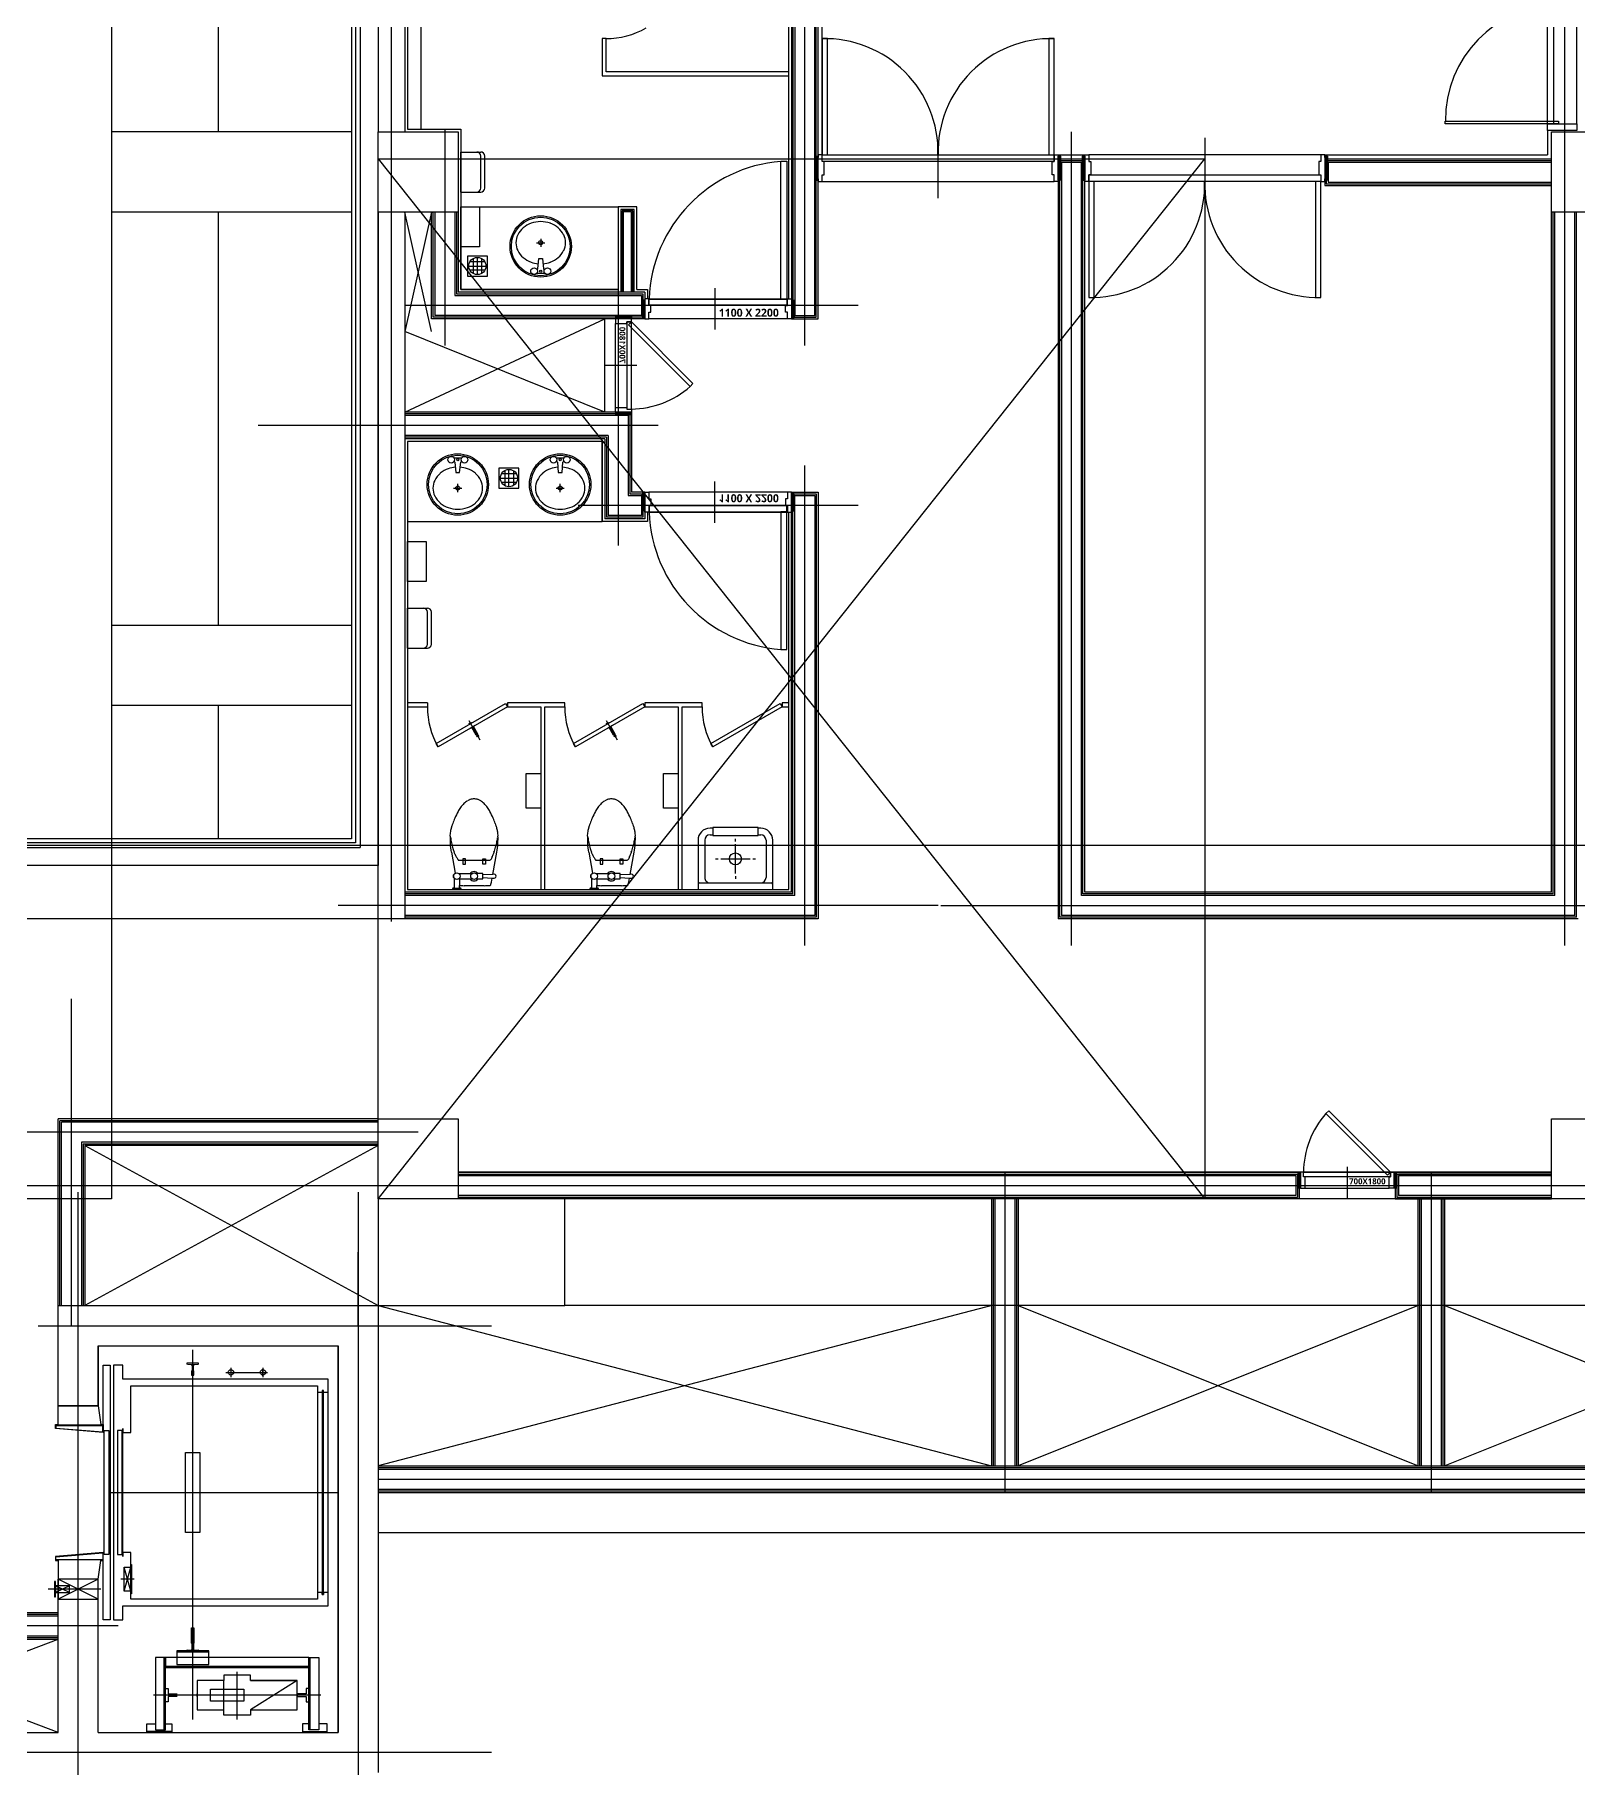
# Model space of a CAD drawing. Header units: millimetres. Extents: x 0 to 356400, y 0 to 68257.
# Drawn here: x 20421 to 20884, y 6523 to 7043 of the extents above; entities that cross this region are included whole.
import ezdxf
from ezdxf.enums import TextEntityAlignment as Align

# ---------------------------------------------------------------- set-up
doc = ezdxf.new("R2010")
doc.units = ezdxf.units.MM
doc.header["$LTSCALE"] = 75
doc.layers.add('8', color=8, linetype='Continuous')
doc.layers.add('G(그리드1)', color=185, linetype='Continuous', plot=False)
doc.styles.add('SHP-나눔bo', font='')
doc.styles.get('SHP-나눔bo').set_extended_font_data('NanumGothic', bold=True)

# ---------------------------------------------------------------- blocks, each defined once
blk = doc.blocks.new('G$C7369CDF7')
at = {"layer": '8'}
for p, q in [((16730, 5950), (16730, 45750)), ((14630, 15770), (14630, 38250)), ((18930, 11550), (18930, 23650)), ((19330, 11550), (19330, 23650)), ((19005, 11550), (19005, 23325)), ((19018, 11550), (19018, 23338)), ((19030, 11550), (19030, 23350)), ((18830, 11550), (18830, 23150)), ((18843, 11550), (18843, 23163)), ((18855, 11550), (18855, 23175)), ((17630, 22550), (17630, 12950)), ((17630, 22550), (17630, 19550)), ((17630, 19550), (18830, 22550)), ((17630, 22550), (18830, 19550)), ((8830, 20350), (8830, 20950)), ((9430, 20950), (9430, 20350)), ((16230, 20350), (16230, 20950)), ((16830, 20950), (16830, 20350)), ((8770, 20540), (7870, 20540)), ((8770, 20320), (8770, 20540)), ((8770, 20540), (8820, 20540)), ((8820, 20540), (8820, 20320)), ((14718, 20538), (9430, 20538)), ((14718, 20538), (14718, 16662)), ((14730, 20550), (14730, 16650)), ((14930, 20450), (530, 20450)), ((8750, 20404), (8770, 20404)), ((8750, 19554), (8750, 20404)), ((8770, 20404), (8770, 19554)), ((14705, 20525), (9430, 20525)), ((14705, 20525), (14705, 16675)), ((7870, 20365), (8770, 20365)), ((8770, 20320), (7870, 20320)), ((8820, 20320), (8770, 20320)), ((8820, 20320), (9000, 20320)), ((9430, 20350), (8830, 20350)), ((9000, 18650), (9000, 20320)), ((9030, 18650), (9030, 20350)), ((9043, 18662), (9043, 20350)), ((9055, 18675), (9055, 20350)), ((9205, 18675), (9205, 20350)), ((9218, 18662), (9218, 20350)), ((9230, 18650), (9230, 20350)), ((14555, 20375), (9430, 20375)), ((14543, 20363), (9430, 20363)), ((14530, 20350), (9430, 20350)), ((14530, 20350), (14530, 16850)), ((14543, 20363), (14543, 16837)), ((14555, 20375), (14555, 16825)), ((16830, 20350), (16230, 20350)), ((16630, 20350), (16630, 12150)), ((16630, 19178), (16630, 20350)), ((16643, 20350), (16643, 19203)), ((16643, 19190), (16643, 20350)), ((16655, 20350), (16655, 19203)), ((16655, 19203), (16655, 20350)), ((16805, 20350), (16805, 19203)), ((16805, 20350), (16805, 19203)), ((16818, 20350), (16818, 19203)), ((16818, 20350), (16818, 19190)), ((16830, 20350), (16830, 12350)), ((16830, 19178), (16830, 20350)), ((8770, 19554), (8750, 19554)), ((18830, 19550), (16830, 19550)), ((18830, 19538), (16830, 19538)), ((18830, 19525), (16830, 19525)), ((19030, 19450), (16630, 19450)), ((18830, 19375), (16830, 19375)), ((18830, 19363), (16830, 19363)), ((18830, 19350), (16830, 19350)), ((17630, 16350), (18830, 19350)), ((17630, 19350), (18830, 16350)), ((16168, 18682), (16630, 19144)), ((16189, 18659), (16652, 19122)), ((16630, 19188), (16630, 19168)), ((16630, 19188), (16750, 19188)), ((16630, 19178), (16830, 19178)), ((16630, 19178), (16750, 19178)), ((16630, 19144), (16630, 19168)), ((16630, 19168), (16750, 19168)), ((16630, 19168), (16750, 19168)), ((16630, 19144), (16652, 19122)), ((16665, 19144), (16630, 19144)), ((16630, 19144), (16665, 19144)), ((16630, 18491), (16630, 19144)), ((16640, 19188), (16640, 19168)), ((16643, 19190), (16818, 19190)), ((16655, 19203), (16805, 19203)), ((16665, 19133), (16665, 19144)), ((16665, 19144), (16665, 18491)), ((16750, 19133), (16665, 19133)), ((16730, 19188), (16730, 19168)), ((16750, 19188), (16750, 19168)), ((16750, 19168), (16750, 19133)), ((16750, 18485), (16750, 19133)), ((16830, 19178), (16830, 18458)), ((16590, 18818), (16829, 18818)), ((9020, 18650), (9000, 18650)), ((9000, 18650), (9000, 18620)), ((9000, 18620), (9000, 16880)), ((9000, 18620), (9050, 18620)), ((9010, 18670), (9010, 18650)), ((9010, 18670), (9190, 18670)), ((9010, 18660), (9190, 18660)), ((9010, 18650), (9190, 18650)), ((9030, 18670), (9030, 18650)), ((9030, 18650), (9230, 18650)), ((9043, 18662), (9218, 18662)), ((9050, 18620), (9050, 18605)), ((9050, 18605), (9150, 18605)), ((9055, 18675), (9205, 18675)), ((9150, 16880), (9150, 18620)), ((9150, 18620), (9200, 18620)), ((9150, 18605), (9150, 18620)), ((9150, 18620), (9200, 18620)), ((9170, 18670), (9170, 18650)), ((9200, 18650), (9180, 18650)), ((9190, 18670), (9190, 18650)), ((9200, 18620), (9200, 18650)), ((10070, 18620), (9200, 18620)), ((9200, 18620), (9200, 18580)), ((9200, 18620), (9200, 16880)), ((9200, 18580), (10070, 18580)), ((10070, 18580), (10070, 18620)), ((16168, 18682), (16189, 18659)), ((16665, 18491), (16630, 18491)), ((16630, 18491), (16630, 18468)), ((16665, 18491), (16630, 18491)), ((16630, 18468), (16630, 18448)), ((16630, 18468), (16750, 18468)), ((16630, 12150), (16630, 18458)), ((16630, 18458), (16830, 18458)), ((16630, 18458), (16750, 18458)), ((16640, 18468), (16750, 18468)), ((16640, 18468), (16640, 18448)), ((16665, 18503), (16665, 18491)), ((16750, 18503), (16665, 18503)), ((16730, 18468), (16730, 18448)), ((16750, 18468), (16750, 18503)), ((16750, 18468), (16750, 18448)), ((16830, 18458), (16830, 12150)), ((16630, 18448), (16750, 18448)), ((16643, 12150), (16643, 18445)), ((16643, 18445), (16818, 18445)), ((16655, 18433), (16655, 12150)), ((16655, 12150), (16655, 18433)), ((16655, 18433), (16805, 18433)), ((16805, 18433), (16805, 12150)), ((16805, 18433), (16805, 12150)), ((16818, 18445), (16818, 12150)), ((8874, 17750), (9200, 17750)), ((9030, 11550), (16830, 17750)), ((16830, 11550), (9030, 17750)), ((9030, 11550), (9030, 17750)), ((9030, 17750), (16830, 17750)), ((16830, 17750), (16830, 11550)), ((9050, 16880), (9050, 16895)), ((9050, 16895), (9150, 16895)), ((9150, 16895), (9150, 16880)), ((10070, 16920), (9200, 16920)), ((9200, 16920), (9200, 16880)), ((10070, 16880), (10070, 16920)), ((9000, 16850), (9000, 16880)), ((9000, 16880), (9050, 16880)), ((9000, 16640), (9000, 16860)), ((9020, 16850), (9000, 16850)), ((9010, 16850), (9190, 16850)), ((9010, 16830), (9010, 16850)), ((9010, 16840), (9190, 16840)), ((9010, 16830), (9190, 16830)), ((9030, 16650), (9030, 16850)), ((14530, 16850), (9030, 16850)), ((9030, 16830), (9030, 16850)), ((9043, 16662), (9043, 16837)), ((14543, 16837), (9043, 16837)), ((9055, 16675), (9055, 16825)), ((14555, 16825), (9055, 16825)), ((9200, 16880), (9150, 16880)), ((9150, 16880), (9200, 16880)), ((9170, 16830), (9170, 16850)), ((9200, 16850), (9180, 16850)), ((9190, 16830), (9190, 16850)), ((9200, 16880), (10070, 16880)), ((9200, 16880), (9200, 16850)), ((14930, 16750), (8830, 16750)), ((9000, 16620), (9000, 16650)), ((9000, 16650), (9020, 16650)), ((9010, 16670), (9010, 16650)), ((9190, 16670), (9010, 16670)), ((9190, 16660), (9010, 16660)), ((9190, 16650), (9010, 16650)), ((9030, 16670), (9030, 16650)), ((9030, 16650), (14730, 16650)), ((9043, 16662), (14718, 16662)), ((9055, 16675), (14705, 16675)), ((9170, 16670), (9170, 16650)), ((9180, 16650), (9200, 16650)), ((9190, 16670), (9190, 16650)), ((9200, 16650), (9200, 16620)), ((9000, 16620), (8130, 16620)), ((8130, 16620), (8130, 16580)), ((8130, 16580), (9000, 16580)), ((9000, 16580), (9000, 16620)), ((9000, 14880), (9000, 16620)), ((9000, 16620), (9050, 16620)), ((9050, 16620), (9000, 16620)), ((9050, 16620), (9050, 14880)), ((9050, 16605), (9050, 16620)), ((9150, 16605), (9050, 16605)), ((9200, 16620), (9150, 16620)), ((9150, 16620), (9150, 16605)), ((9200, 14880), (9200, 16620)), ((16630, 16250), (19030, 16250)), ((16830, 16350), (18830, 16350)), ((16830, 16338), (18830, 16338)), ((16830, 16325), (18830, 16325)), ((16830, 16175), (18830, 16175)), ((16830, 16163), (18830, 16163)), ((16830, 16150), (18830, 16150)), ((17626, 16163), (18830, 11550)), ((17630, 11550), (18830, 16150)), ((9327, 15750), (9000, 15750)), ((14630, 15750), (14630, 11250)), ((10130, 15150), (10130, 11750)), ((11630, 15150), (11630, 13050)), ((9000, 14880), (6100, 14880)), ((10230, 14850), (6130, 14850)), ((10218, 14837), (6143, 14837)), ((10205, 14825), (6155, 14825)), ((9000, 14920), (8130, 14920)), ((8130, 14920), (8130, 14880)), ((8130, 14880), (9000, 14880)), ((9000, 14880), (9000, 14920)), ((9050, 14880), (9000, 14880)), ((9050, 14880), (9000, 14880)), ((9000, 14880), (9000, 14850)), ((9000, 14850), (9020, 14850)), ((9190, 14850), (9010, 14850)), ((9010, 14830), (9010, 14850)), ((9190, 14840), (9010, 14840)), ((9190, 14830), (9010, 14830)), ((9030, 14830), (9030, 14850)), ((9150, 14895), (9050, 14895)), ((9050, 14895), (9050, 14880)), ((9150, 14880), (9150, 14895)), ((9200, 14880), (9150, 14880)), ((9170, 14830), (9170, 14850)), ((9180, 14850), (9200, 14850)), ((9190, 14830), (9190, 14850)), ((9200, 14850), (9200, 14880)), ((10205, 14675), (10205, 14825)), ((10218, 14662), (10218, 14837)), ((10230, 14650), (10230, 14850)), ((11530, 14650), (11530, 14850)), ((11530, 14850), (14730, 14850)), ((11543, 14662), (11543, 14837)), ((11543, 14837), (14718, 14837)), ((11555, 14675), (11555, 14825)), ((11555, 14825), (14705, 14825)), ((14705, 14825), (14705, 11750)), ((14718, 14837), (14718, 11750)), ((14730, 14850), (14730, 11750)), ((10430, 14750), (5830, 14750)), ((14930, 14750), (11330, 14750)), ((6305, 14675), (10205, 14675)), ((6318, 14662), (10218, 14662)), ((6330, 14650), (10230, 14650)), ((10080, 14630), (6350, 14630)), ((8380, 14630), (8380, 13260)), ((8410, 13230), (8410, 14630)), ((9049, 14617), (10083, 14617)), ((9049, 14572), (9049, 14617)), ((10083, 14572), (9049, 14572)), ((10080, 14620), (10080, 14650)), ((10080, 14650), (10100, 14650)), ((10080, 13580), (10080, 14620)), ((10130, 14620), (10080, 14620)), ((10083, 14617), (10083, 14572)), ((10083, 13583), (10083, 14617)), ((10083, 14617), (10128, 14617)), ((10090, 14670), (10220, 14670)), ((10090, 14650), (10090, 14670)), ((10090, 14660), (10220, 14660)), ((10090, 14650), (10220, 14650)), ((10110, 14650), (10110, 14670)), ((10128, 14617), (10128, 13583)), ((10130, 14605), (10130, 14620)), ((10180, 14605), (10130, 14605)), ((10230, 14620), (10180, 14620)), ((10180, 14620), (10180, 14605)), ((10200, 14650), (10200, 14670)), ((10210, 14650), (10230, 14650)), ((10220, 14650), (10220, 14670)), ((10230, 14650), (10230, 14620)), ((10230, 14620), (10230, 13580)), ((14530, 14650), (11530, 14650)), ((11550, 14650), (11530, 14650)), ((11530, 14650), (11530, 14620)), ((11530, 14620), (11530, 13580)), ((11530, 14620), (11580, 14620)), ((11670, 14670), (11540, 14670)), ((11540, 14650), (11540, 14670)), ((11670, 14660), (11540, 14660)), ((11670, 14650), (11540, 14650)), ((14543, 14662), (11543, 14662)), ((14555, 14675), (11555, 14675)), ((11560, 14650), (11560, 14670)), ((11580, 14620), (11580, 14605)), ((11580, 14605), (11630, 14605)), ((11630, 14605), (11630, 14620)), ((11630, 14620), (11680, 14620)), ((11632, 14617), (11632, 13583)), ((11677, 14617), (11632, 14617)), ((11650, 14650), (11650, 14670)), ((11680, 14650), (11660, 14650)), ((11670, 14650), (11670, 14670)), ((12711, 14617), (11677, 14617)), ((11677, 14617), (11677, 14572)), ((11677, 13583), (11677, 14617)), ((11677, 14572), (12711, 14572)), ((11680, 14620), (11680, 14650)), ((14510, 14630), (11680, 14630)), ((11680, 13580), (11680, 14620)), ((12711, 14572), (12711, 14617)), ((13110, 14630), (13110, 14580)), ((13110, 14580), (13140, 14580)), ((13114, 14565), (13140, 14580)), ((13414, 14045), (13114, 14565)), ((13140, 14580), (13140, 14630)), ((13140, 14580), (13440, 14060)), ((14510, 11770), (14510, 14630)), ((14530, 14650), (14530, 11750)), ((14543, 14662), (14543, 11750)), ((14555, 14675), (14555, 11750)), ((14510, 14510), (14140, 14510)), ((14140, 14460), (14420, 14460)), ((14460, 13960), (14460, 14500)), ((14510, 13950), (14510, 14510)), ((14050, 14400), (14045, 14400)), ((14045, 14400), (14045, 14060)), ((14050, 14420), (14050, 14400)), ((14105, 14400), (14050, 14400)), ((14100, 14400), (14100, 14420)), ((14105, 14060), (14105, 14400)), ((14280, 14360), (14280, 14380)), ((14280, 14120), (14280, 14340)), ((14150, 14230), (14130, 14230)), ((14390, 14230), (14170, 14230)), ((14410, 14230), (14430, 14230)), ((10000, 14075), (10310, 14075)), ((11760, 14075), (11450, 14075)), ((13440, 14060), (13414, 14045)), ((14045, 14060), (14050, 14060)), ((14050, 14060), (14105, 14060)), ((14050, 14060), (14050, 14040)), ((14100, 14040), (14100, 14060)), ((14280, 14080), (14280, 14100)), ((10716, 13912), (10254, 13450)), ((10716, 13912), (10738, 13891)), ((13140, 13980), (13110, 13980)), ((13110, 13980), (13110, 13550)), ((13140, 13830), (13140, 13980)), ((14140, 14000), (14420, 14000)), ((14140, 13950), (14510, 13950)), ((10738, 13891), (10276, 13428)), ((14510, 13830), (13140, 13830)), ((13140, 13800), (14510, 13800)), ((13140, 13550), (13140, 13800)), ((13640, 13690), (13640, 13800)), ((13640, 13800), (13900, 13800)), ((13900, 13800), (13900, 13690)), ((11030, 13650), (11030, 10650)), ((13900, 13690), (13640, 13690)), ((10010, 13490), (10010, 13570)), ((10010, 13570), (10080, 13570)), ((10030, 13550), (10030, 12150)), ((10030, 13550), (10230, 13550)), ((10043, 12138), (10043, 13537)), ((10043, 13537), (10218, 13537)), ((10055, 12125), (10055, 13525)), ((10055, 13525), (10205, 13525)), ((10130, 13580), (10080, 13580)), ((10080, 13580), (10080, 13550)), ((10080, 13550), (10100, 13550)), ((10128, 13583), (10083, 13583)), ((10090, 13550), (10090, 13530)), ((10090, 13550), (10220, 13550)), ((10090, 13540), (10220, 13540)), ((10090, 13530), (10220, 13530)), ((10110, 13550), (10110, 13530)), ((10180, 13595), (10130, 13595)), ((10130, 13595), (10130, 13580)), ((10180, 13580), (10180, 13595)), ((10230, 13580), (10180, 13580)), ((10200, 13550), (10200, 13530)), ((10205, 13525), (10205, 11975)), ((10210, 13550), (10230, 13550)), ((10218, 13537), (10218, 11963)), ((10220, 13550), (10220, 13530)), ((10230, 13550), (10230, 13580)), ((10230, 13550), (10230, 11950)), ((11530, 13550), (11530, 13580)), ((11530, 13580), (11580, 13580)), ((11530, 13550), (11530, 13450)), ((11530, 13550), (11730, 13550)), ((11550, 13550), (11530, 13550)), ((11540, 13550), (11540, 13530)), ((11670, 13550), (11540, 13550)), ((11670, 13540), (11540, 13540)), ((11670, 13530), (11540, 13530)), ((11543, 13438), (11543, 13537)), ((11543, 13537), (11718, 13537)), ((11555, 13425), (11555, 13525)), ((11555, 13525), (11705, 13525)), ((11560, 13550), (11560, 13530)), ((11580, 13580), (11580, 13595)), ((11580, 13595), (11630, 13595)), ((11630, 13595), (11630, 13580)), ((11630, 13580), (11680, 13580)), ((11632, 13583), (11677, 13583)), ((11650, 13550), (11650, 13530)), ((11680, 13550), (11660, 13550)), ((11670, 13550), (11670, 13530)), ((11680, 13580), (11680, 13550)), ((11680, 13570), (11750, 13570)), ((11705, 13525), (11705, 13275)), ((11718, 13537), (11718, 13263)), ((11730, 13550), (11730, 13250)), ((11750, 13570), (11750, 13230)), ((13110, 13550), (13140, 13550)), ((13114, 13535, 0), (13140, 13550, 0)), ((13414, 13015, 0), (13114, 13535, 0)), ((13140, 13550, 0), (13440, 13030, 0)), ((10010, 13490), (9390, 13490)), ((9390, 13490), (9390, 13350)), ((10030, 13470), (9410, 13470)), ((9410, 13470), (9410, 13370)), ((10030, 13461), (9420, 13461)), ((9420, 13461), (9420, 13380)), ((10030, 13451), (9429, 13451)), ((9429, 13451), (9429, 13389)), ((9429, 13389), (10030, 13389)), ((10210, 13450), (10230, 13450)), ((10210, 13450), (10210, 13330)), ((10210, 13440), (10230, 13440)), ((10220, 13450), (10220, 13330)), ((10254, 13450), (10230, 13450)), ((10230, 13450), (10230, 13330)), ((10230, 13450), (10230, 13330)), ((10254, 13450), (10276, 13428)), ((10254, 13415), (10254, 13450)), ((10254, 13450), (10254, 13415)), ((10907, 13450), (10254, 13450)), ((10265, 13415), (10254, 13415)), ((10254, 13415), (10907, 13415)), ((10265, 13330), (10265, 13415)), ((10580, 13490), (10580, 13252)), ((10895, 13415), (10907, 13415)), ((10895, 13330), (10895, 13415)), ((10907, 13415), (10907, 13450)), ((10907, 13450), (10930, 13450)), ((10907, 13415), (10907, 13450)), ((10930, 13450), (10930, 11750)), ((10930, 13450), (11530, 13450)), ((10930, 13450), (10950, 13450)), ((10930, 13450), (10930, 13330)), ((10930, 13440), (10930, 13330)), ((10930, 13440), (10950, 13440)), ((10940, 13450), (10940, 13330)), ((10943, 13438), (10943, 11750)), ((10943, 13438), (11543, 13438)), ((10950, 13450), (10950, 13330)), ((10955, 13425), (10955, 11750)), ((10955, 13425), (11555, 13425)), ((14396, 13441), (14230, 13470)), ((14280, 13365), (14280, 13385)), ((14280, 13385), (14320, 13385)), ((14290, 13300), (14290, 13415)), ((14320, 13385), (14320, 13365)), ((14395, 13450), (14396, 13441)), ((14396, 13441), (14400, 13365)), ((14420, 13365), (14424, 13436)), ((14424, 13436), (14425, 13450)), ((14455, 13430), (14424, 13436)), ((8130, 13260), (8130, 13230)), ((8380, 13260), (8130, 13260)), ((9390, 13350), (10030, 13350)), ((9390, 12170), (9390, 13350)), ((9390, 13350), (10010, 13350)), ((9410, 13370), (10030, 13370)), ((9420, 13380), (10030, 13380)), ((9830, 13350), (11930, 13350)), ((10010, 12170), (10010, 13350)), ((10010, 13350), (10010, 12170)), ((10210, 13350), (10230, 13350)), ((10210, 13330), (10230, 13330)), ((10230, 13330), (10265, 13330)), ((10913, 13330), (10265, 13330)), ((10930, 13330), (10895, 13330)), ((10930, 13350), (10950, 13350)), ((10930, 13330), (10950, 13330)), ((11105, 13275), (11105, 11750)), ((11105, 13275), (11705, 13275)), ((11118, 13263), (11118, 11750)), ((11118, 13263), (11718, 13263)), ((13390, 13347, 0), (13245, 13263, 0)), ((13257, 13282, 0), (13259, 13284, 0)), ((13257, 13282, 0), (13257, 13280, 0)), ((13268, 13264, 0), (13257, 13282, 0)), ((13265, 13264, 0), (13257, 13280, 0)), ((13259, 13284, 0), (13270, 13265, 0)), ((13268, 13264, 0), (13265, 13264, 0)), ((13268, 13264, 0), (13270, 13265, 0)), ((13281, 13308, 0), (13280, 13308, 0)), ((13280, 13308, 0), (13302, 13271, 0)), ((13281, 13308, 0), (13303, 13271, 0)), ((13346, 13329, 0), (13288, 13296, 0)), ((13353, 13317, 0), (13295, 13284, 0)), ((13303, 13271, 0), (13302, 13271, 0)), ((13346, 13329, 0), (13353, 13317, 0)), ((13352, 13330, 0), (13347, 13327, 0)), ((13360, 13337, 0), (13351, 13332, 0)), ((13351, 13332, 0), (13358, 13320, 0)), ((13357, 13321, 0), (13352, 13318, 0)), ((13366, 13325, 0), (13358, 13320, 0)), ((13360, 13337, 0), (13366, 13325, 0)), ((14320, 13365), (14280, 13365)), ((14290, 13185), (14290, 13300)), ((14430, 13365), (14390, 13365)), ((14390, 13365), (14390, 13315)), ((14390, 13185), (14390, 13285)), ((14430, 13315), (14430, 13365)), ((14430, 13185), (14430, 13285)), ((14480, 13300), (14480, 13375)), ((14480, 13225), (14480, 13300)), ((8130, 13230), (8410, 13230)), ((10930, 13250), (10230, 13250)), ((10930, 11750), (10230, 13250)), ((10930, 13250), (10325, 11750)), ((11130, 13250), (11130, 11750)), ((11130, 13250), (11730, 13250)), ((11150, 13230), (11150, 11770)), ((11150, 13230), (11750, 13230)), ((11750, 13230), (11150, 13230)), ((11150, 13230), (11150, 11770)), ((11750, 11770), (11750, 13230)), ((14230, 13130), (14388, 13158)), ((14320, 13235), (14280, 13235)), ((14280, 13235), (14280, 13215)), ((14280, 13215), (14320, 13215)), ((14320, 13215), (14320, 13235)), ((14425, 13190), (14479, 13190)), ((14425, 13150), (14500, 13150)), ((14500, 13190), (14479, 13190)), ((14510, 13205), (14500, 13200)), ((14500, 13200), (14500, 13190)), ((14500, 13150), (14500, 13190)), ((14500, 13150), (14500, 13140)), ((14500, 13140), (14510, 13135)), ((14510, 13205), (14510, 13135)), ((13440, 13030, 0), (13414, 13015, 0)), ((11273, 12887), (11273, 12945)), ((11301, 12942), (11301, 12945)), ((11301, 12887), (11301, 12890)), ((11382, 12930), (11306, 12937)), ((11306, 12895), (11382, 12902)), ((11382, 12902), (11382, 12930)), ((11531, 12916), (11469, 12916)), ((11500, 12885), (11500, 12947)), ((13140, 12950), (13110, 12950)), ((13110, 12950), (13110, 12520)), ((13140, 12800), (13140, 12950)), ((17630, 12950), (16830, 12950)), ((16830, 12950), (16830, 11550)), ((17630, 11550), (17630, 12950)), ((9630, 12770), (9692, 12770)), ((9660, 12739), (9660, 12801)), ((9779, 12784), (9855, 12791)), ((9779, 12756), (9779, 12784)), ((9855, 12749), (9779, 12756)), ((9860, 12796), (9860, 12799)), ((9860, 12741), (9860, 12744)), ((9888, 12741), (9888, 12799)), ((14510, 12800), (13140, 12800)), ((13140, 12770), (14510, 12770)), ((13140, 12520), (13140, 12770)), ((13640, 12660), (13640, 12770)), ((13640, 12770), (13900, 12770)), ((13900, 12770), (13900, 12660)), ((11350, 12607), (11350, 12457)), ((11500, 12607), (11350, 12607)), ((11500, 12457), (11500, 12607)), ((13900, 12660), (13640, 12660)), ((11489, 12532), (11360, 12532)), ((11369, 12565), (11481, 12565)), ((11369, 12500), (11481, 12500)), ((11392, 12588), (11392, 12476)), ((11425, 12468), (11425, 12597)), ((11457, 12588), (11457, 12476)), ((13110, 12520), (13140, 12520)), ((13114, 12505, 0), (13140, 12520, 0)), ((13414, 11985, 0), (13114, 12505, 0)), ((13140, 12520, 0), (13440, 12000, 0)), ((9250, 12350), (9010, 12350)), ((9760, 12370), (9760, 12220)), ((9910, 12370), (9760, 12370)), ((9803, 12351), (9803, 12239)), ((9835, 12230), (9835, 12360)), ((9867, 12351), (9867, 12239)), ((9910, 12220), (9910, 12370)), ((11350, 12457), (11500, 12457)), ((14396, 12411), (14230, 12440)), ((14280, 12335), (14280, 12355)), ((14280, 12355), (14320, 12355)), ((14290, 12270), (14290, 12385)), ((14320, 12355), (14320, 12335)), ((14395, 12420), (14396, 12411)), ((14396, 12411), (14400, 12335)), ((14420, 12335), (14424, 12406)), ((14424, 12406), (14425, 12420)), ((14455, 12400), (14424, 12406)), ((14480, 12270), (14480, 12345)), ((17780, 9000), (17780, 12400)), ((20980, 12400), (20980, 0)), ((8980, 12170), (8980, 12320)), ((9250, 12320), (9010, 12320)), ((9280, 12170), (9280, 12320)), ((9390, 12170), (9390, 12310)), ((9390, 12310), (9690, 12310)), ((9690, 12310), (9690, 12170)), ((9760, 12220), (9910, 12220)), ((9900, 12295), (9771, 12295)), ((9779, 12327), (9891, 12327)), ((9779, 12263), (9891, 12263)), ((13390, 12317, 0), (13245, 12233, 0)), ((13257, 12252, 0), (13259, 12254, 0)), ((13257, 12252, 0), (13257, 12250, 0)), ((13268, 12234, 0), (13257, 12252, 0)), ((13265, 12234, 0), (13257, 12250, 0)), ((13259, 12254, 0), (13270, 12235, 0)), ((13268, 12234, 0), (13265, 12234, 0)), ((13268, 12234, 0), (13270, 12235, 0)), ((13281, 12278, 0), (13280, 12278, 0)), ((13280, 12278, 0), (13302, 12241, 0)), ((13281, 12278, 0), (13303, 12241, 0)), ((13346, 12299, 0), (13288, 12266, 0)), ((13353, 12287, 0), (13295, 12254, 0)), ((13303, 12241, 0), (13302, 12241, 0)), ((13346, 12299, 0), (13353, 12287, 0)), ((13352, 12300, 0), (13347, 12297, 0)), ((13360, 12307, 0), (13351, 12302, 0)), ((13351, 12302, 0), (13358, 12290, 0)), ((13357, 12291, 0), (13352, 12288, 0)), ((13366, 12295, 0), (13358, 12290, 0)), ((13360, 12307, 0), (13366, 12295, 0)), ((14320, 12335), (14280, 12335)), ((14290, 12155), (14290, 12270)), ((14430, 12335), (14390, 12335)), ((14390, 12335), (14390, 12285)), ((14390, 12155), (14390, 12255)), ((14430, 12285), (14430, 12335)), ((14430, 12155), (14430, 12255)), ((14480, 12195), (14480, 12270)), ((8810, 11770), (8810, 12170)), ((8810, 12170), (10010, 12170)), ((8830, 11550), (8830, 12150)), ((8830, 12150), (9430, 12150)), ((9280, 12170), (8980, 12170)), ((9690, 12170), (9390, 12170)), ((10010, 12170), (9390, 12170)), ((9430, 12150), (10030, 12150)), ((9430, 12150), (9430, 11550)), ((9430, 12138), (10043, 12138)), ((9430, 12125), (10055, 12125)), ((11273, 12119), (11273, 12178)), ((11301, 12175), (11301, 12178)), ((11301, 12119), (11301, 12122)), ((11382, 12162), (11306, 12170)), ((11306, 12127), (11382, 12134)), ((11382, 12134), (11382, 12162)), ((11531, 12148), (11469, 12148)), ((11500, 12117), (11500, 12179)), ((14230, 12100), (14388, 12128)), ((14320, 12205), (14280, 12205)), ((14280, 12205), (14280, 12185)), ((14280, 12185), (14320, 12185)), ((14320, 12185), (14320, 12205)), ((14425, 12160), (14479, 12160)), ((14425, 12120), (14500, 12120)), ((14500, 12160), (14479, 12160)), ((14510, 12175), (14500, 12170)), ((14500, 12170), (14500, 12160)), ((14500, 12120), (14500, 12160)), ((14500, 12120), (14500, 12110)), ((14500, 12110), (14510, 12105)), ((14510, 12175), (14510, 12105)), ((16230, 12150), (16830, 12150)), ((16230, 11550), (16230, 12150)), ((16830, 12150), (16830, 11550)), ((8810, 12050), (10430, 12050)), ((9430, 11975), (10205, 11975)), ((10218, 11963), (9430, 11963)), ((13440, 12000, 0), (13414, 11985, 0)), ((6350, 11870), (8810, 11870)), ((10325, 11950), (9430, 11750)), ((9430, 11950), (10325, 11750)), ((10230, 11950), (9430, 11950)), ((11900, 11770), (11900, 11910)), ((11900, 11910), (12200, 11910)), ((12200, 11910), (12200, 11770)), ((12400, 11770), (12400, 11920)), ((12670, 11950), (12430, 11950)), ((12670, 11920), (12430, 11920)), ((12700, 11770), (12700, 11920)), ((13110, 11920), (13110, 11770)), ((13110, 11920), (13140, 11920)), ((13140, 11770), (13140, 11920)), ((16330, 11850), (16330, 8250)), ((2030, 11750), (8830, 11750)), ((6350, 11770), (8810, 11770)), ((8800, 11750), (8830, 11750)), ((9430, 11750), (14730, 11750)), ((11150, 11770), (14510, 11770)), ((11150, 11770), (11750, 11770)), ((12200, 11770), (11900, 11770)), ((12700, 11770), (12400, 11770)), ((14730, 11750), (14730, 7300)), ((14750, 11650), (530, 11650)), ((2030, 11550), (8830, 11550)), ((9430, 11550), (8830, 11550)), ((16830, 11550), (9030, 11550)), ((9430, 11550), (14330, 11550)), ((14330, 11550), (14330, 6900)), ((16230, 11550), (16230, 9150)), ((16830, 11550), (16230, 11550)), ((16243, 11550), (16243, 9163)), ((16255, 11550), (16255, 9175)), ((16405, 11550), (16405, 9325)), ((16418, 11550), (16418, 9338)), ((16430, 11550), (16430, 9350)), ((16430, 9350), (17630, 11550)), ((16430, 11550), (17630, 9350)), ((16830, 11550), (17630, 11550)), ((17630, 11550), (21130, 11550)), ((17630, 9150), (17630, 11550)), ((1230, 11350), (14130, 11350)), ((1260, 11380), (14160, 11380)), ((1295, 11415), (14195, 11415)), ((8830, 11350), (8830, 10350)), ((9430, 11350), (9430, 10350)), ((12530, 11350), (12530, 9550)), ((13130, 11350), (13130, 9550)), ((14130, 11350), (14130, 6700)), ((14160, 11380), (14160, 6730)), ((14195, 6765), (14195, 11415)), ((16780, 11400), (21980, 11400)), ((17780, 11400), (17230, 11400)), ((17930, 9450), (17930, 11250)), ((17930, 11250), (20830, 11250)), ((20830, 11250), (17930, 11250)), ((17930, 9450), (17930, 11250)), ((19880, 11175), (18180, 11175)), ((18180, 11175), (18180, 9635)), ((19880, 11175), (18180, 11175)), ((18180, 11175), (18180, 9635)), ((18280, 11175), (18280, 11140)), ((19030, 9530), (19030, 11250)), ((19780, 11175), (19780, 11140)), ((19880, 9635), (19880, 11175)), ((19880, 9635), (19880, 11175)), ((20830, 9450), (20830, 11250)), ((20830, 9450), (20830, 11250)), ((18230, 9695), (18230, 11095)), ((18230, 11095), (19830, 11095)), ((18230, 9695), (18230, 11095)), ((18230, 11095), (19830, 11095)), ((18280, 11140), (18265, 11140)), ((18265, 11140), (18265, 11130)), ((19795, 11140), (18265, 11140)), ((18265, 11130), (18280, 11130)), ((18265, 11130), (19795, 11130)), ((18280, 11130), (18280, 11095)), ((19780, 11140), (19795, 11140)), ((19795, 11130), (19780, 11130)), ((19780, 11130), (19780, 11095)), ((19795, 11140), (19795, 11130)), ((19795, 11130), (19795, 11140)), ((19830, 11095), (19830, 9695)), ((19830, 11095), (19830, 9695)), ((20268, 11031), (20268, 11106)), ((20268, 11106), (20810, 11106)), ((20268, 11031), (20268, 11106)), ((20268, 11106), (20810, 11106)), ((20550, 11121), (20550, 9865)), ((20765, 11169), (20765, 11106)), ((20830, 11169), (20765, 11169)), ((20810, 11106), (20810, 11031)), ((20810, 11106), (20810, 11031)), ((20810, 11106), (20810, 11031)), ((20824, 10983), (20824, 11169)), ((20830, 10983), (20830, 11169)), ((20810, 11040), (20268, 11040)), ((20343, 11031), (20268, 11031)), ((20268, 11031), (20268, 10280)), ((20343, 11031), (20268, 11031)), ((20268, 11031), (20268, 10280)), ((20810, 11031), (20268, 11031)), ((20810, 11031), (20268, 11031)), ((20334, 9955), (20334, 11031)), ((20343, 9955), (20343, 11031)), ((20343, 9955), (20343, 11031)), ((20660, 10943), (20440, 10943)), ((20440, 10943), (20660, 10593)), ((20660, 10943), (20440, 10943)), ((20440, 10943), (20440, 10593)), ((20440, 10593), (20440, 10943)), ((20440, 10943), (20440, 10593)), ((20600, 11031), (20500, 11031)), ((20500, 11031), (20500, 11011)), ((20600, 11031), (20500, 11031)), ((20500, 11031), (20500, 11011)), ((20500, 11011), (20540, 11011)), ((20500, 11011), (20540, 11011)), ((20540, 11011), (20540, 10943)), ((20540, 11011), (20540, 10943)), ((20540, 10943), (20560, 10943)), ((20560, 10943), (20540, 10943)), ((20560, 10943), (20560, 11011)), ((20560, 11011), (20600, 11011)), ((20560, 10943), (20560, 11011)), ((20560, 11011), (20600, 11011)), ((20600, 11011), (20600, 11031)), ((20600, 11011), (20600, 11031)), ((20660, 10593), (20660, 10943)), ((20660, 10593), (20660, 10943)), ((20765, 11031), (20765, 10983)), ((20765, 10983), (20830, 10983)), ((18095, 10687), (18165, 10687)), ((18155, 10687), (18105, 10687)), ((18130, 10409), (18130, 10721)), ((20440, 10593), (20400, 10593)), ((20400, 10593), (20400, 10393)), ((20505, 10293), (20505, 10543)), ((20505, 10543), (20595, 10543)), ((20505, 10293), (20505, 10543)), ((20505, 10543), (20595, 10543)), ((20595, 10543), (20595, 10293)), ((20595, 10543), (20595, 10293)), ((20660, 10593), (20700, 10593)), ((20700, 10593), (20700, 10393)), ((18095, 10447), (18165, 10447)), ((20733, 10493), (20376, 10493)), ((5730, 10350), (8830, 10350)), ((8830, 10350), (8830, 9550)), ((9430, 10350), (12530, 10350)), ((9430, 10350), (9430, 9550)), ((13130, 10350), (14130, 10350)), ((20320, 10280), (20218, 10280)), ((20218, 10280), (20218, 10040)), ((20320, 10280), (20218, 10280)), ((20218, 10280), (20218, 10040)), ((20227, 10280), (20227, 10040)), ((20268, 10280), (20268, 10040)), ((20320, 10040), (20320, 10280)), ((20320, 10040), (20320, 10280)), ((20400, 10393), (20440, 10393)), ((20440, 10393), (20440, 10193)), ((20660, 10393), (20440, 10393)), ((20440, 10393), (20440, 10193)), ((20595, 10293), (20505, 10293)), ((20595, 10293), (20505, 10293)), ((20700, 10393), (20660, 10393)), ((20660, 10193), (20660, 10393)), ((20660, 10193), (20660, 10393)), ((20733, 10160), (17960, 10160)), ((18063, 10204), (18062, 10204)), ((18062, 10204), (18062, 10115)), ((18071, 10169), (18068, 10200)), ((18068, 10120), (18071, 10151)), ((18117, 10165), (18082, 10165)), ((18082, 10155), (18117, 10155)), ((18120, 10168), (18117, 10165)), ((18117, 10155), (18120, 10152)), ((18151, 10168), (18120, 10168)), ((18120, 10152), (18151, 10152)), ((18151, 10152), (18151, 10168)), ((18730, 10213), (19330, 10213)), ((18730, 10107), (18730, 10213)), ((18730, 10213), (19330, 10213)), ((18730, 10107), (18730, 10213)), ((19330, 10213), (19330, 10107)), ((19330, 10213), (19330, 10107)), ((20045, 10152), (20045, 10168)), ((20045, 10168), (20161, 10168)), ((20161, 10152), (20045, 10152)), ((20161, 10168), (20164, 10165)), ((20164, 10155), (20161, 10152)), ((20164, 10165), (20205, 10165)), ((20205, 10155), (20164, 10155)), ((20210, 10169), (20212, 10200)), ((20212, 10120), (20210, 10151)), ((20217, 10204), (20218, 10204)), ((20218, 10204), (20218, 10115)), ((20440, 10193), (20660, 10193)), ((20440, 10193), (20660, 10193)), ((20540, 10193), (20560, 10193)), ((20560, 10193), (20540, 10193)), ((18062, 10115), (18063, 10115)), ((19330, 10107), (18730, 10107)), ((19330, 10107), (18730, 10107)), ((20218, 10115), (20217, 10115)), ((20218, 10040), (20320, 10040)), ((20218, 10040), (20320, 10040)), ((20268, 10040), (20268, 9955)), ((20268, 10040), (20268, 9955)), ((20540, 9975), (20540, 10043)), ((20540, 9975), (20540, 10043)), ((20560, 10043), (20560, 9975)), ((20560, 10043), (20560, 9975)), ((20810, 9955), (20268, 9955)), ((20268, 9955), (20268, 9880)), ((20268, 9955), (20343, 9955)), ((20268, 9955), (20343, 9955)), ((20810, 9946), (20268, 9946)), ((20268, 9880), (20810, 9880)), ((20500, 9955), (20500, 9975)), ((20500, 9975), (20540, 9975)), ((20500, 9955), (20500, 9975)), ((20500, 9975), (20540, 9975)), ((20600, 9955), (20500, 9955)), ((20600, 9955), (20500, 9955)), ((20560, 9975), (20600, 9975)), ((20560, 9975), (20600, 9975)), ((20600, 9975), (20600, 9955)), ((20600, 9975), (20600, 9955)), ((20765, 9955), (20765, 10003)), ((20765, 10003), (20830, 10003)), ((20765, 9817), (20765, 9880)), ((20810, 9880), (20810, 9955)), ((20824, 10003), (20824, 9817)), ((20830, 10003), (20830, 9817)), ((20830, 9817), (20765, 9817)), ((18180, 9635), (18075, 9635)), ((18075, 9635), (18075, 9565)), ((18180, 9635), (18075, 9635)), ((18075, 9635), (18075, 9565)), ((18580, 9695), (18230, 9695)), ((18580, 9695), (18230, 9695)), ((18550, 9635), (18580, 9635)), ((19510, 9635), (18550, 9635)), ((18550, 9635), (18580, 9635)), ((19495, 9630), (18565, 9630)), ((18565, 9630), (18565, 9595)), ((19495, 9630), (18565, 9630)), ((18565, 9630), (18565, 9595)), ((18580, 9635), (18580, 9695)), ((18580, 9635), (18580, 9695)), ((19830, 9695), (19480, 9695)), ((19480, 9695), (19480, 9635)), ((19830, 9695), (19480, 9695)), ((19480, 9695), (19480, 9635)), ((19480, 9635), (19510, 9635)), ((19480, 9635), (19510, 9635)), ((19495, 9595), (19495, 9630)), ((19495, 9595), (19495, 9630)), ((19570, 9702), (19790, 9702)), ((19570, 9695), (19570, 9702)), ((19770, 9695), (19570, 9695)), ((19770, 9645), (19590, 9695)), ((19770, 9695), (19590, 9645)), ((19590, 9645), (19590, 9695)), ((19590, 9695), (19770, 9695)), ((19590, 9645), (19590, 9695)), ((19590, 9695), (19770, 9695)), ((19770, 9645), (19590, 9645)), ((19770, 9645), (19590, 9645)), ((19680, 9721), (19680, 9622)), ((19770, 9695), (19770, 9645)), ((19770, 9695), (19770, 9645)), ((19770, 9695), (19790, 9695)), ((19790, 9702), (19790, 9695)), ((19985, 9635), (19880, 9635)), ((19985, 9635), (19880, 9635)), ((19985, 9565), (19985, 9635)), ((19985, 9565), (19985, 9635)), ((1230, 9550), (16830, 9550)), ((1230, 9550), (14130, 9550)), ((16830, 9550), (16830, 50)), ((18075, 9565), (18680, 9565)), ((18075, 9565), (18680, 9565)), ((18075, 9489), (18075, 9540)), ((18075, 9540), (19985, 9540)), ((18520, 9489), (18075, 9489)), ((18520, 9470), (18520, 9489)), ((18520, 9489), (18580, 9489)), ((18577, 9486), (18523, 9486)), ((18523, 9486), (18523, 9470)), ((18548, 9133), (18577, 9486)), ((18580, 9489), (18550, 9130)), ((18565, 9595), (19495, 9595)), ((18565, 9595), (19495, 9595)), ((18565, 9530), (19495, 9530)), ((18565, 9495), (18565, 9530)), ((18565, 9530), (18565, 9530)), ((18565, 9530), (19495, 9530)), ((18565, 9495), (18565, 9530)), ((19495, 9495), (18565, 9495)), ((19495, 9495), (18565, 9495)), ((18680, 9565), (19985, 9565)), ((18680, 9565), (18680, 9565)), ((18680, 9565), (19985, 9565)), ((19540, 9489), (19480, 9489)), ((19480, 9489), (19510, 9130)), ((19513, 9133), (19484, 9486)), ((19484, 9486), (19537, 9486)), ((19495, 9530), (19495, 9495)), ((19495, 9530), (19495, 9495)), ((19537, 9486), (19537, 9470)), ((19985, 9489), (19540, 9489)), ((19540, 9470), (19540, 9489)), ((19985, 9540), (19985, 9489)), ((20030, 9600), (20030, 6900)), ((18380, 9450), (17930, 9450)), ((17930, 9450), (18380, 9450)), ((18380, 9450), (18520, 9470)), ((18380, 9150), (18380, 9450)), ((18380, 9450), (18380, 9150)), ((18523, 9470), (18520, 9470)), ((18525, 9481), (18525, 9138)), ((18528, 9481), (18525, 9481)), ((18528, 9138), (18528, 9481)), ((19533, 9138), (19533, 9481)), ((19533, 9481), (19536, 9481)), ((19536, 9481), (19536, 9138)), ((19537, 9470), (19540, 9470)), ((19680, 9450), (19540, 9470)), ((20830, 9450), (19680, 9450)), ((19680, 9450), (19680, 9150)), ((19680, 9450), (19680, 9150)), ((20830, 9450), (19680, 9450)), ((19680, 9450), (19830, 9150)), ((19830, 9450), (19680, 9150)), ((19830, 9450), (19680, 9450)), ((19680, 9450), (19680, 9150)), ((19755, 9471), (19755, 9077)), ((19830, 9150), (19830, 9450)), ((17780, 9250), (15330, 9250)), ((16405, 9325), (17630, 9325)), ((16418, 9338), (17630, 9338)), ((16430, 9350), (17630, 9350)), ((21980, 9300), (16780, 9300)), ((19730, 9237), (19780, 9130)), ((19780, 9237), (19730, 9130)), ((19780, 9237), (19730, 9237)), ((19730, 9237), (19730, 9130)), ((19780, 9130), (19780, 9237)), ((17630, 9150), (16230, 9150)), ((17630, 9163), (16243, 9163)), ((17630, 9175), (16255, 9175)), ((18380, 9150), (17630, 9150)), ((18520, 9150), (18380, 9150)), ((18520, 9130), (18520, 9150)), ((18520, 9150), (18523, 9150)), ((18550, 9130), (18520, 9130)), ((18523, 9150), (18523, 9133)), ((18523, 9133), (18548, 9133)), ((18525, 9138), (18528, 9138)), ((19510, 9130), (19540, 9130)), ((19537, 9133), (19513, 9133)), ((19536, 9138), (19533, 9138)), ((19540, 9150), (19537, 9150)), ((19537, 9150), (19537, 9133)), ((19540, 9150), (19680, 9150)), ((19540, 9130), (19540, 9150)), ((20830, 9150), (19680, 9150)), ((19680, 9150), (19830, 9150)), ((19812, 9130), (19698, 9130)), ((19698, 9130), (19698, 9123)), ((19698, 9123), (19812, 9123)), ((19730, 9130), (19780, 9130)), ((19812, 9123), (19812, 9130)), ((19930, 8600), (19930, 9150)), ((19943, 8613), (19943, 9150)), ((19955, 8625), (19955, 9150)), ((20105, 8625), (20105, 9150)), ((20118, 8613), (20118, 9150)), ((20130, 8600), (20130, 9150)), ((20830, 9150), (20130, 7300)), ((20830, 7300), (20130, 9150)), ((20830, 7300), (20830, 9150))]:
    blk.add_line(p, q, dxfattribs=at)
for centre, radius in [((14280, 14230), 45), ((14410, 13300), 25), ((11473, 12916), 230), ((11473, 12916), 220), ((14410, 13170), 25), ((9688, 12770), 230), ((9688, 12770), 220), ((11287, 12966), 25), ((11287, 12866), 25), ((11287, 12916), 8), ((11500, 12916), 15), ((9660, 12770), 15), ((9874, 12820), 25), ((9874, 12720), 25), ((9874, 12770), 8), ((11425, 12532), 64.7), ((9835, 12295), 64.7), ((11473, 12148), 230), ((11473, 12148), 220), ((11287, 12198), 25), ((14410, 12270), 25), ((11287, 12098), 25), ((11287, 12148), 8), ((11500, 12148), 15), ((14410, 12140), 25), ((18130, 10687), 20), ((18130, 10687), 20), ((18130, 10447), 20), ((18130, 10447), 20)]:
    blk.add_circle(centre, radius, dxfattribs=at)
for centre, radius, start, end in [((8744, 20429), 874, 181.6081, 270.4388), ((9220, 18600), 850, 268.6521, 1.3479), ((16633, 19159), 668, 228.3916, 269.7655), ((9220, 16900), 850, 358.6521, 91.3479), ((8980, 16600), 850, 178.6521, 271.3479), ((8980, 14900), 850, 88.6521, 181.3479), ((10122, 14657), 1075, 184.5299, 267.8035), ((11639, 14657), 1075, 272.1965, 355.4701), ((14140, 14420), 90, 90, 180), ((14140, 14420), 40, 90, 180), ((14420, 14420), 40, 0, 90), ((14470, 14500), 10, 90, 180), ((13140, 14580), 600, 270, 300), ((14140, 14040), 90, 180, 270), ((14140, 14040), 40, 180, 270), ((14420, 14040), 40, 270, 0), ((14470, 13960), 10, 180, 270), ((10239, 13447), 668, 0.2345, 41.6084), ((7530, 13260, 0), 600, 0, 30), ((14059, 13183), 273, 126.8699, 135.2192), ((14026, 13227), 217, 117.5073, 126.8699), ((14335, 12633), 887, 113.9625, 117.5073), ((14203, 12930), 562, 109.5108, 113.9625), ((14352, 12511), 1007, 108.4349, 109.5108), ((14177, 13034), 456, 106.8361, 108.4349), ((14107, 13266), 213, 98.7462, 106.8361), ((14121, 13177), 304, 91.9723, 98.7462), ((14125, 13039), 441, 85.2364, 91.9723), ((14103, 13233), 244, 76.4166, 85.6013), ((13966, 12665), 828, 74.0546, 76.4166), ((14098, 12707), 775, 80.1534, 85.2364), ((13901, 12438), 1064, 71.9714, 74.0546), ((14056, 12914), 564, 69.444, 71.9714), ((14151, 13169), 291, 65.9278, 69.444), ((14248, 13385), 54.8, 45, 65.9278), ((14278, 13415), 12.3, 0, 45), ((14410, 13451), 15, 356.6335, 183.3665), ((14410, 13183), 251, 75.9638, 79.6403), ((14466, 13407), 20, 62.9263, 75.9638), ((14473, 13421), 5.01, 5.7106, 62.9263), ((14018, 13375), 463, 0, 5.7106), ((13918, 13300), 87.7, 170.5377, 180), ((13918, 13300), 87.7, 180, 189.4623), ((13938, 13297), 108, 162.0099, 170.5377), ((13938, 13303), 108, 189.4623, 197.9901), ((13914, 13304), 82.6, 146.3099, 162.0099), ((13914, 13296), 82.6, 197.9901, 213.6901), ((13982, 13259), 165, 135.2192, 146.3099), ((14410, 13300), 35, 124.8499, 235.1501), ((14410, 13300), 35, 304.8499, 55.1501), ((13982, 13341), 165, 213.6901, 224.7808), ((14059, 13417), 273, 224.7808, 233.1301), ((14026, 13373), 217, 233.1301, 242.4927), ((14335, 13967), 887, 242.4927, 246.0375), ((14203, 13670), 562, 246.0375, 250.4892), ((14352, 14089), 1007, 250.4892, 251.5651), ((14177, 13566), 456, 251.5651, 253.1639), ((14107, 13334), 213, 253.1639, 261.2538), ((14121, 13423), 304, 261.2538, 268.0277), ((14092, 13460), 337, 274.3987, 281.6565), ((14039, 13717), 599, 281.6565, 285.9454), ((14098, 13893), 775, 274.7636, 279.8466), ((14139, 13366), 234, 285.9454, 292.8053), ((14113, 13429), 303, 292.8053, 296.5651), ((14036, 13583), 475, 296.5651, 299.5675), ((14184, 13322), 174, 299.5675, 306.8699), ((14287, 13185), 3.54, 306.8699, 0), ((14410, 13170), 25, 208.9372, 306.8699), ((14018, 13225), 463, 355.6617, 0), ((11531, 12927), 187, 139.6534, 160.6151), ((11513, 12943), 162, 115.9947, 139.6534), ((11501, 12967), 135, 90, 115.9947), ((11501, 12967), 135, 64.0053, 90), ((11488, 12943), 162, 40.3466, 64.0053), ((11470, 12927), 187, 19.3849, 40.3466), ((13140, 13550, 0), 600, 270, 300), ((14125, 13561), 441, 268.0277, 274.7636), ((9691, 12780), 187, 139.6534, 160.6151), ((9672, 12796), 162, 115.9947, 139.6534), ((9660, 12821), 135, 90, 115.9947), ((9660, 12821), 135, 64.0053, 90), ((9648, 12796), 162, 40.3466, 64.0053), ((9629, 12780), 187, 19.3849, 40.3466), ((11306, 12942), 5, 180, 264.6091), ((11306, 12890), 5, 95.3909, 180), ((11561, 12916), 218, 160.6151, 175.3623), ((11561, 12916), 218, 184.6377, 199.3849), ((11440, 12916), 218, 360, 19.3849), ((11440, 12916), 218, 340.6151, 0), ((9720, 12770), 218, 160.6151, 180), ((9720, 12770), 218, 180, 199.3849), ((9600, 12770), 218, 4.6377, 19.3849), ((9600, 12770), 218, 340.6151, 355.3623), ((9855, 12796), 5, 275.3909, 0), ((9855, 12744), 5, 0, 84.6091), ((11531, 12906), 187, 199.3849, 220.3466), ((11513, 12890), 162, 220.3466, 244.0053), ((11501, 12865), 135, 244.0053, 270), ((11501, 12865), 135, 270, 295.9947), ((11488, 12890), 162, 295.9947, 319.6534), ((11470, 12906), 187, 319.6534, 340.6151), ((9691, 12760), 187, 199.3849, 220.3466), ((9672, 12744), 162, 220.3466, 244.0053), ((9648, 12744), 162, 295.9947, 319.6534), ((9629, 12760), 187, 319.6534, 340.6151), ((9660, 12719), 135, 244.0053, 270), ((9660, 12719), 135, 270, 295.9947), ((9010, 12320), 30, 90, 180), ((9250, 12320), 30, 0, 90), ((13982, 12229), 165, 135.2192, 146.3099), ((14059, 12153), 273, 126.8699, 135.2192), ((14026, 12197), 217, 117.5073, 126.8699), ((14335, 11603), 887, 113.9625, 117.5073), ((14203, 11900), 562, 109.5108, 113.9625), ((14352, 11481), 1007, 108.4349, 109.5108), ((14177, 12004), 456, 106.8361, 108.4349), ((14107, 12236), 213, 98.7462, 106.8361), ((14121, 12147), 304, 91.9723, 98.7462), ((14125, 12009), 441, 85.2364, 91.9723), ((14103, 12203), 244, 76.4166, 85.6013), ((13966, 11635), 828, 74.0546, 76.4166), ((14098, 11677), 775, 80.1534, 85.2364), ((13901, 11408), 1064, 71.9714, 74.0546), ((14056, 11884), 564, 69.444, 71.9714), ((14151, 12139), 291, 65.9278, 69.444), ((14248, 12355), 54.8, 45, 65.9278), ((14278, 12385), 12.3, 0, 45), ((14410, 12421), 15, 356.6335, 183.3665), ((14410, 12153), 251, 75.9638, 79.6403), ((14466, 12377), 20, 62.9263, 75.9638), ((14473, 12391), 5.01, 5.7106, 62.9263), ((14018, 12345), 463, 0, 5.7106), ((9010, 12290), 30, 90, 180), ((9250, 12290), 30, 0, 90), ((11561, 12148), 218, 160.6151, 175.3623), ((11531, 12159), 187, 139.6534, 160.6151), ((11513, 12175), 162, 115.9947, 139.6534), ((11501, 12199), 135, 90, 115.9947), ((11501, 12199), 135, 64.0053, 90), ((11488, 12175), 162, 40.3466, 64.0053), ((11470, 12159), 187, 19.3849, 40.3466), ((11440, 12148), 218, 360, 19.3849), ((13918, 12270), 87.7, 170.5377, 180), ((13918, 12270), 87.7, 180, 189.4623), ((13938, 12267), 108, 162.0099, 170.5377), ((13938, 12273), 108, 189.4623, 197.9901), ((13914, 12274), 82.6, 146.3099, 162.0099), ((13914, 12266), 82.6, 197.9901, 213.6901), ((13982, 12311), 165, 213.6901, 224.7808), ((14410, 12270), 35, 124.8499, 235.1501), ((14410, 12270), 35, 304.8499, 55.1501), ((11306, 12175), 5, 180, 264.6091), ((11306, 12122), 5, 95.3909, 180), ((11561, 12148), 218, 184.6377, 199.3849), ((11440, 12148), 218, 340.6151, 0), ((14059, 12387), 273, 224.7808, 233.1301), ((14026, 12343), 217, 233.1301, 242.4927), ((14335, 12937), 887, 242.4927, 246.0375), ((14203, 12640), 562, 246.0375, 250.4892), ((14352, 13059), 1007, 250.4892, 251.5651), ((14177, 12536), 456, 251.5651, 253.1639), ((14107, 12304), 213, 253.1639, 261.2538), ((14121, 12393), 304, 261.2538, 268.0277), ((14125, 12531), 441, 268.0277, 274.7636), ((14092, 12430), 337, 274.3987, 281.6565), ((14039, 12687), 599, 281.6565, 285.9454), ((14098, 12863), 775, 274.7636, 279.8466), ((14139, 12336), 234, 285.9454, 292.8053), ((14113, 12399), 303, 292.8053, 296.5651), ((14036, 12553), 475, 296.5651, 299.5675), ((14184, 12292), 174, 299.5675, 306.8699), ((14287, 12155), 3.54, 306.8699, 0), ((14410, 12140), 25, 208.9372, 306.8699), ((14018, 12195), 463, 355.6617, 0), ((11531, 12138), 187, 199.3849, 220.3466), ((11513, 12122), 162, 220.3466, 244.0053), ((11501, 12097), 135, 244.0053, 270), ((11501, 12097), 135, 270, 295.9947), ((11488, 12122), 162, 295.9947, 319.6534), ((11470, 12138), 187, 319.6534, 340.6151), ((13140, 12520, 0), 600, 270, 300), ((12430, 11920), 30, 90, 180), ((12430, 11890), 30, 90, 180), ((12670, 11920), 30, 0, 90), ((12670, 11890), 30, 0, 90), ((18063, 10199), 5, 10, 90), ((18081, 10180), 15.2, 226.6273, 271.9368), ((18081, 10140), 15.2, 88.0632, 133.3727), ((20205, 10170), 5, 270, 350), ((20205, 10150), 5, 10, 90), ((20217, 10199), 5, 90, 170), ((18063, 10120), 5, 270, 350), ((20217, 10120), 5, 190, 270)]:
    blk.add_arc(centre, radius, start, end, dxfattribs=at)
at = {"layer": '8', "style": 'SHP-나눔bo'}
for s, height, p in [('700X1800', 45, (16720, 18970)), ('1100 X 2200', 60, (10215, 14331))]:
    blk.add_text(s, height=height, rotation=90, dxfattribs=at).set_placement(p, align=Align.CENTER)
at = {"layer": '8', "style": 'SHP-나눔bo', "text_generation_flag": 4}
for s, height, rotation, p in [('1100 X 2200', 60, 90, (11546, 14331)), ('700X1800', 45, 180, (10428, 13360))]:
    blk.add_text(s, height=height, rotation=rotation, dxfattribs=at).set_placement(p, align=Align.CENTER)

msp = doc.modelspace()

# ---------------------------------------------------------------- linework, layer by layer
at = {"layer": 'G(그리드1)'}
for points in [[(34225, 59900), (7625, 59900), (7625, 6800), (34225, 6800)], [(34225, 59900), (10325, 59900), (10325, 6800), (34225, 6800)]]:
    msp.add_lwpolyline(points, close=True, dxfattribs=at)

# ---------------------------------------------------------------- block references
at = {"xscale": 0.04000000000000001, "yscale": 0.04000000000000001, "zscale": 0.04000000000000001, "rotation": 270}
msp.add_blockref('G$C7369CDF7', (20062.17, 7367.09), dxfattribs=at)

doc.saveas('drawing.dxf')
